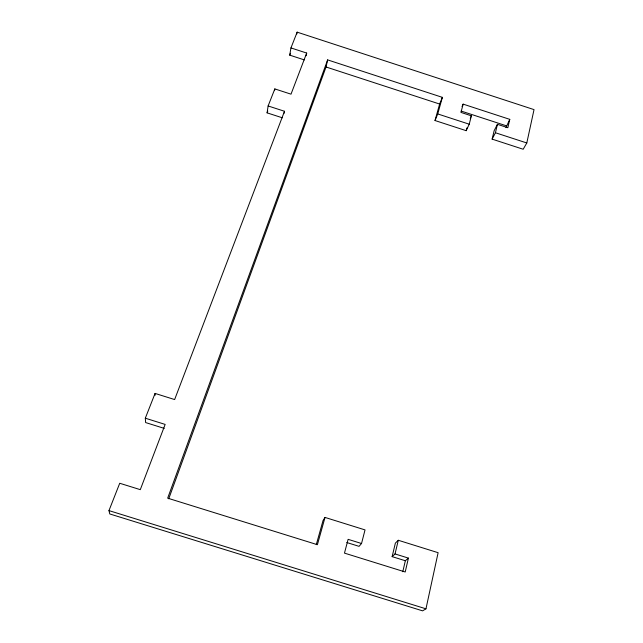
<?xml version="1.0" encoding="UTF-8"?>
<svg xmlns="http://www.w3.org/2000/svg" width="643" height="643" viewBox="0 0 643 643"><rect width="100%" height="100%" fill="white"/><g stroke="black" fill="none" stroke-linecap="round" stroke-linejoin="round"><path stroke-width="0.96" d="M282.333 117.798L267.086 112.855L268.123 105.958L274.826 88.911L291.014 94.167L306.679 53.056L290.949 47.92L297.154 32.15L534.028 109.615L526.802 142.971L523.185 149.248L492.128 139.129L494.129 130.754L497.433 124.316L507.841 127.708L509.77 119.357L463.145 104.134L462.036 106.617M274.553 90.655L274.826 88.911M304.38 59.92L289.72 55.137L290.949 47.92M296.833 33.975L297.154 32.15M284.15 113.224L284.495 111.271L268.123 105.958M306.164 55.74L306.679 53.056M284.495 111.271L174.631 399.56L155.067 393.42L145.318 418.199L165.155 424.412L140.295 489.653L119.727 483.263L108.972 510.606L109.776 513.958L422.596 610.85L425.963 608.817L438.116 552.691L398.29 540.273L395.365 543.126L392.134 556.637L405.339 560.744L408.418 558.108L395.035 553.936L392.134 556.637M168.723 498.799L326.041 66.985L327.633 59.895L442.368 97.35L437.738 113.94L435.014 120.53L466.191 130.682L469.229 124.203L471.383 115.82L460.951 112.412L463.145 104.134M408.418 558.108L405.211 571.989L344.471 553.117L348.112 539.332L361.535 543.512L365.031 529.904L325.02 517.43L323.027 520.581L316.284 544.653M402.791 571.723L405.339 560.744M505.937 127.652L509.77 119.357M395.035 553.936L398.29 540.273M492.128 139.129L495.431 132.739L497.433 124.316M466.191 130.682L466.906 127.909M435.014 120.53L439.627 104.037L442.368 97.35M325.02 517.43L317.401 544.701L167.67 498.164L327.633 59.895M267.086 112.855L267.785 111.07M289.72 55.137L290.443 53.289M470.242 118.264L471.383 115.82M361.535 543.512L359.059 546.349L346.754 542.515M108.972 510.606L425.963 608.817M164.278 428.399L145.623 422.564L145.318 418.199M326.041 66.985L439.627 104.037M461.135 111.054L506.362 125.811M437.738 113.94L469.229 124.203M495.431 132.739L526.802 142.971M155.067 393.42L155.14 395.26"/></g></svg>
